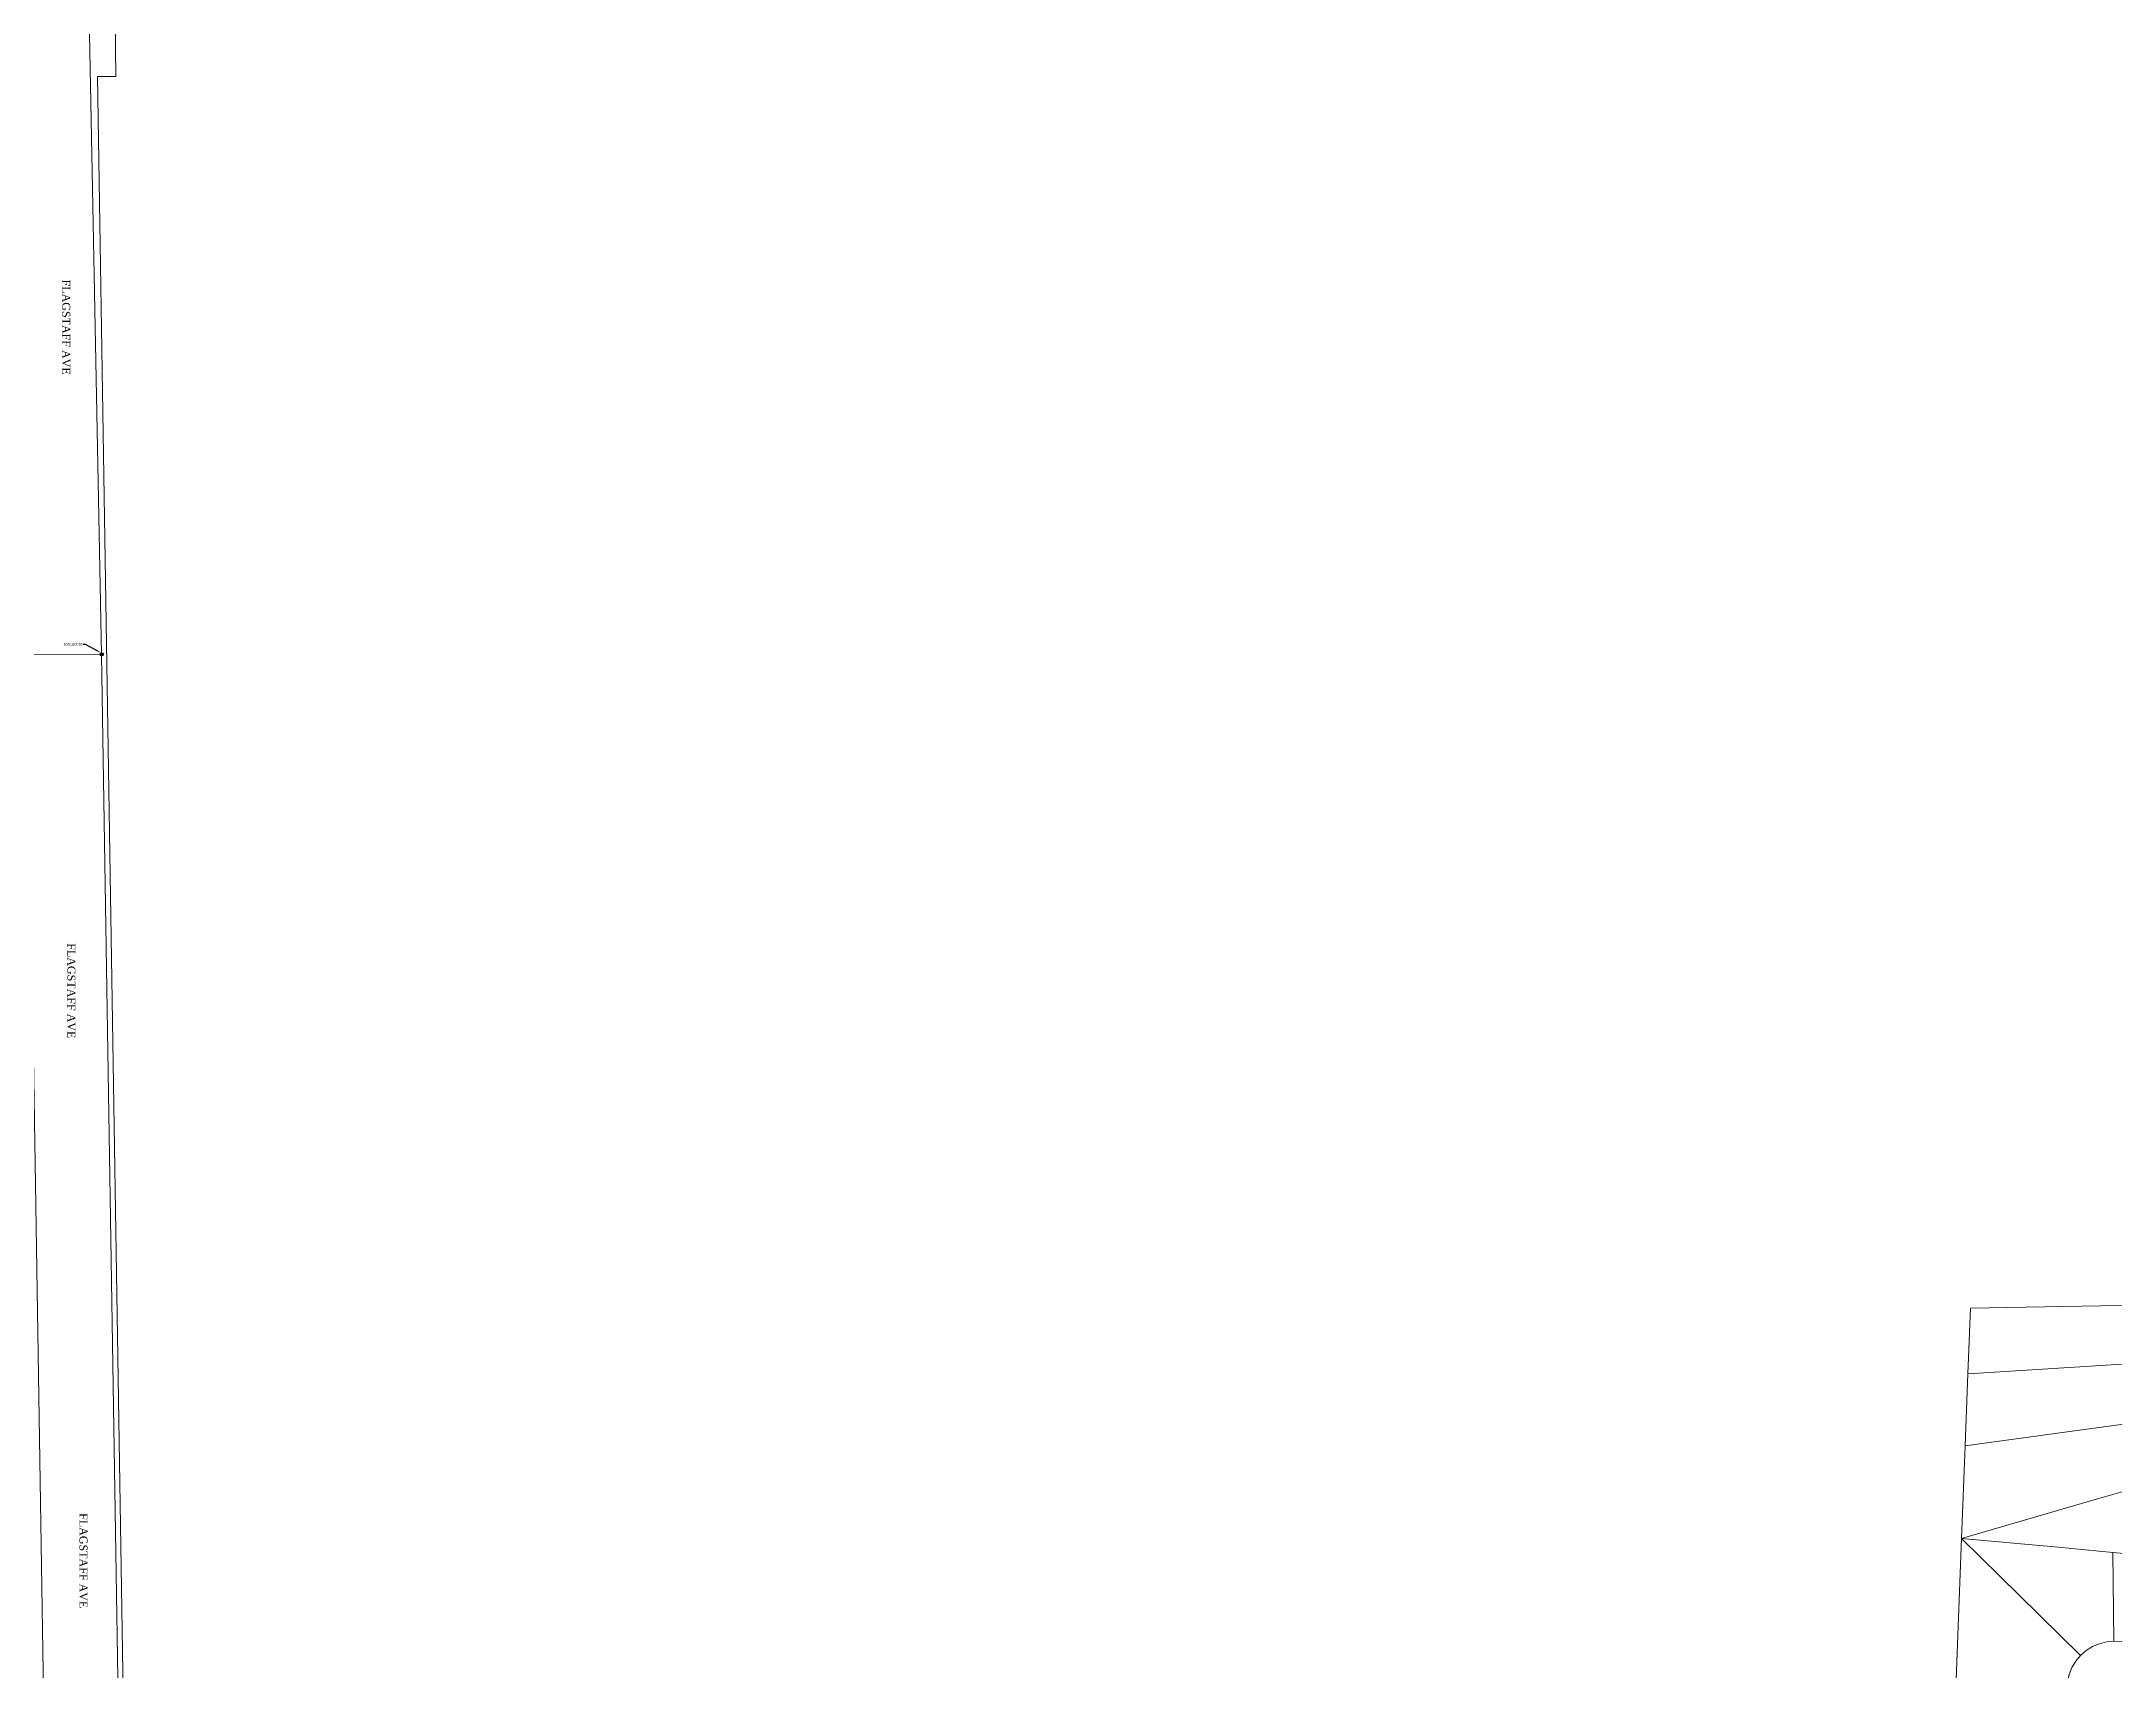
# Model space of a CAD drawing. Header units: feet. Extents: x 865220 to 2841409, y -2240498 to 948907.
# Drawn here: x 2833454 to 2836059, y 942249 to 944297 of the extents above; entities that cross this region are included whole.
import ezdxf
from ezdxf import colors
from ezdxf.entities.mleader import LeaderData, LeaderLine
from ezdxf.enums import TextEntityAlignment as Align
from ezdxf.lldxf.tags import DXFTag
from ezdxf.math import Vec2, Vec3

# ---------------------------------------------------------------- set-up
doc = ezdxf.new("R2010")
doc.units = ezdxf.units.FT
doc.header["$LTSCALE"] = 0.015
doc.header["$MEASUREMENT"] = 0
for name, color, linetype in [('288A', 112, '288A'), ('Dakota County Parcels', 7, 'Continuous'), ('DETAIL', 7, 'Continuous'), ('STREET NAME', 7, 'Continuous'), ('TAIL', 1, 'MST'), ('TELEPHONE STRUCT-PROP', 6, 'Continuous')]:
    doc.layers.add(name, color=color, linetype=linetype)
doc.layers.add('RUNNING LINE (UNDERGROUND)', color=10, linetype='Continuous', lineweight=40)
doc.styles.add('Line', font='txt.shx', dxfattribs={"height": 3})
doc.styles.get("Standard").update_dxf_attribs({"font": 'times.ttf'})
doc.styles.add('Utilities', font='arial.ttf', dxfattribs={"height": 2.5})
tags = doc.linetypes.add('288A', pattern='A,80,-5,["288A",Line,S=1.5,R=0,X=0,Y=-1.5],-24', length=109).pattern_tags.tags
tags[6] = DXFTag(74, 10)
tags = doc.linetypes.add('MST', pattern='A,5,-5,5,-5,["TAIL",Line,S=1.5,R=0,X=0,Y=-1.5],-20', length=40).pattern_tags.tags
tags[10] = DXFTag(74, 10)

# ---------------------------------------------------------------- blocks, each defined once
blk = doc.blocks.new('NEW HH')
at = {"ltscale": 40, "true_color": 0xffffff}
h = blk.add_hatch(color=7, dxfattribs=at)
h.dxf.hatch_style = 1
h.paths.add_polyline_path([(-0.061, -0.031, 0.414214), (-0.046, -0.046), (0.046, -0.046, 0.414214), (0.061, -0.031), (0.061, 0.031, 0.414214), (0.046, 0.046), (-0.046, 0.046, 0.414214), (-0.061, 0.031)])
at = {"layer": 'RUNNING LINE (UNDERGROUND)', "color": 6, "lineweight": 0, "const_width": 0.005, "flags": 128}
blk.add_lwpolyline([(-0.061, 0.031), (-0.061, -0.031, 0.414214), (-0.046, -0.046), (0.046, -0.046, 0.414214), (0.061, -0.031), (0.061, 0.031, 0.414214), (0.046, 0.046), (-0.046, 0.046, 0.414214)], format="xyb", close=True, dxfattribs=at)
at = {"layer": 'TELEPHONE STRUCT-PROP', "color": 18, "true_color": 0x000000, "style": 'Utilities'}
blk.add_text('HH', height=0.05, dxfattribs=at).set_placement((0, 0), align=Align.MIDDLE_CENTER)

msp = doc.modelspace()

# ---------------------------------------------------------------- linework, layer by layer
at = {"layer": '288A', "lineweight": 5, "ltscale": 50, "flags": 128}
msp.add_lwpolyline([(2833591.8, 939406.3), (2833566.4, 941188.9), (2833529.4, 943526.7), (2833507.7, 944632.6), (2833512.4, 944967.3, -0.401435), (2833569.6, 945031.3), (2833753.2, 945035.9), (2833880.3, 945036.4), (2834074.7, 945030.7), (2834255.4, 945018.9), (2834247.2, 944902.9), (2834246.6, 944844), (2834452, 944845.4), (2834624.6, 944847.7), (2834825, 944848.8, 0.011615), (2834943.4, 944852.1, 0.030516), (2835035.9, 944860.4, 0.024555), (2835124.5, 944876.3), (2835210.8, 944896.9), (2835375.1, 944938.5), (2835476.4, 944957.7), (2835607.4, 944974.9, -0.1029), (2835676.9, 944971.7), (2835719.4, 944960.5), (2835902.9, 944908.2, 0.07075), (2836018, 944887.7, 0.026794), (2836192.7, 944891.2, -0.055921), (2836456.1, 944876), (2836511.5, 944866.7), (2836539.6, 944864.6), (2836620.8, 944865.7), (2836782.3, 944870.1), (2836835.1, 944871.4), (2836993.4, 944873.5), (2837152, 944876.9), (2837293.5, 944877.9), (2837451.8, 944882.6), (2837449.6, 945077.5), (2837447.7, 945146.8, 0.031584), (2837441, 945233.9), (2837425.8, 945302.5), (2837393, 945440.5), (2837349.3, 945428.4), (2837335.9, 945420.6)], format="xyb", dxfattribs=at)
at = {"layer": 'Dakota County Parcels', "lineweight": 5}
for p, q in [((2833546.2, 944323.6), (2833547.3, 944253.6)), ((2833424.1, 944271.7), (2833459.9, 942006.6)), ((2833547.3, 944253.6), (2833524.3, 944253.3)), ((2833559.8, 942008), (2833524.3, 944253.3)), ((2835875.1, 942621.9), (2835878.3, 942704.7)), ((2835878.3, 942704.7), (2836018.3, 942707.2)), ((2836018.3, 942707.2), (2836150.2, 942709.5)), ((2835871.6, 942531.6), (2835875.1, 942621.9)), ((2835875.1, 942621.9), (2836022.6, 942631.3)), ((2836022.6, 942631.3), (2836154.6, 942639.7)), ((2836027.3, 942552.8), (2836160.5, 942570.9)), ((2835871.6, 942531.6), (2836027.3, 942552.8)), ((2835867, 942415.2), (2835871.6, 942531.6)), ((2836038, 942464.8), (2836175.4, 942504.7)), ((2835867, 942415.2), (2836038, 942464.8)), ((2835859.7, 942226.8), (2835867, 942415.2)), ((2835867, 942415.2), (2835988.5, 942404)), ((2835867, 942415.2), (2835939.7, 942343.7)), ((2835988.5, 942404), (2836057.2, 942397.6)), ((2836057.2, 942397.6), (2836099.5, 942393.7)), ((2836057.2, 942397.6), (2836058.7, 942285.9)), ((2835939.7, 942343.7), (2836016.7, 942267.9))]:
    msp.add_line(p, q, dxfattribs=at)
for points in [[(2836058.7, 942285.9), (2836049.3, 942285), (2836040.3, 942282.7), (2836031.7, 942279), (2836023.7, 942274.1), (2836016.7, 942267.9)], [(2836111.5, 942255.6), (2836106.4, 942263.2), (2836100.2, 942269.9), (2836093.1, 942275.5), (2836085.2, 942280.1), (2836076.7, 942283.3), (2836067.7, 942285.3), (2836058.7, 942285.9)], [(2835999.4, 942225.7), (2836000.1, 942235), (2836002.3, 942244.1), (2836005.8, 942252.8), (2836010.6, 942260.8), (2836016.7, 942267.9)]]:
    msp.add_lwpolyline(points, dxfattribs=at)
at = {"layer": 'TAIL', "lineweight": 5, "ltscale": 50, "flags": 128}
msp.add_lwpolyline([(2833529.4, 943526.7), (2833439.6, 943526.9)], dxfattribs=at)

# ---------------------------------------------------------------- block references
at = {"lineweight": 5, "xscale": 40, "yscale": 40, "zscale": 40}
msp.add_blockref('NEW HH', (2833529.6, 943526.8), dxfattribs=at)

# ---------------------------------------------------------------- texts
at = {"layer": 'STREET NAME', "lineweight": 5, "ltscale": 40, "char_height": 10, "attachment_point": 1, "rotation": 270}
for insert in [(2833489.9, 943998), (2833496.4, 943163.5), (2833511.6, 942446.9)]:
    msp.add_mtext('FLAGSTAFF AVE', dxfattribs=dict(at, insert=insert))

# ---------------------------------------------------------------- next in the draw order: leaders
at = {"layer": 'DETAIL', "lineweight": 5, "ltscale": 5}
ml = msp.add_multileader_mtext('Standard', dxfattribs=at)
ml.set_content('30X48X36', color=256)
ml.set_leader_properties()
ml.build(insert=Vec2(0, 0))
ml.multileader.update_dxf_attribs({"has_text_frame": 1, "text_left_attachment_type": 2, "text_right_attachment_type": 2, "dogleg_length": 3})
ctx = ml.context
ctx.base_point, ctx.char_height, ctx.landing_gap_size, ctx.plane_origin = Vec3(2833480.4, 943539.2), 3.5, 1.5, Vec3(2833552.5, 943561.7)
ctx.left_attachment, ctx.right_attachment, ctx.text_align_type = 2, 2, 1
notes = []
notes.append((ctx, [(0, (1, 1, 0), (2833508.9, 943539.2), (-1, 0), 3, [(0, [(2833528.2, 943528.8)], 0, [])])]))
ctx.mtext.insert, ctx.mtext.alignment, ctx.mtext.flow_direction = Vec3(2833493.1, 943541), 2, 5
ctx.mtext.has_bg_fill, ctx.mtext.bg_color, ctx.mtext.bg_scale_factor, ctx.mtext.bg_transparency, ctx.mtext.use_window_bg_color = 1, -1027028792, 1.5, 0, 1
for ctx, leaders in notes:
    for number, flags, end, landing, length, lines in leaders:
        leader = LeaderData()
        leader.index, (leader.has_last_leader_line, leader.has_dogleg_vector, leader.attachment_direction) = number, flags
        leader.last_leader_point, leader.dogleg_vector, leader.dogleg_length = Vec3(end), Vec3(landing), length
        for number, points, colour, breaks in lines:
            line = LeaderLine()
            line.index, line.vertices, line.color, line.breaks = number, Vec3.list(points), colors.encode_raw_color(colour), breaks
            leader.lines.append(line)
        ctx.leaders.append(leader)

doc.saveas('drawing.dxf')
